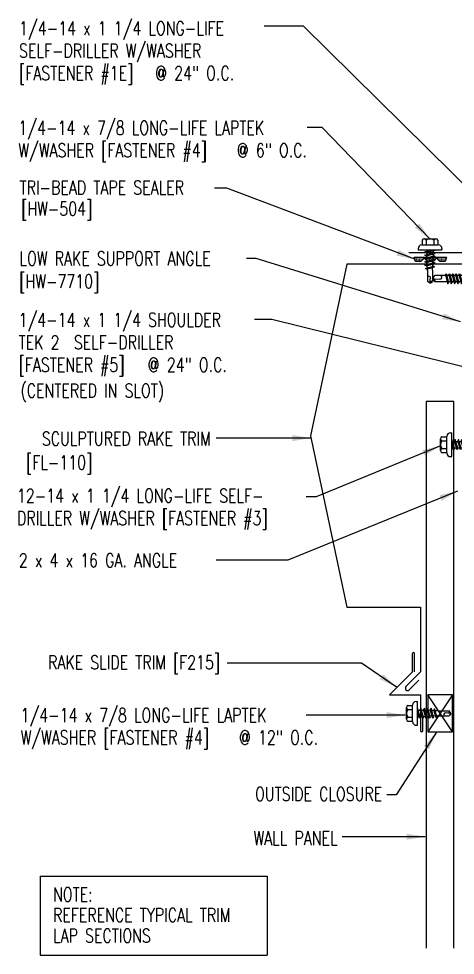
# Model space of a CAD drawing. Extents: x 5.1 to 39.6, y 6.1 to 34.5.
# Drawn here: x 5.1 to 16.94, y 6.13 to 31.5 of the extents above; entities that cross this region are included whole.
import ezdxf
from ezdxf.enums import TextEntityAlignment as Align

# ---------------------------------------------------------------- set-up
doc = ezdxf.new("R2010")
doc.units = 0
doc.header["$LTSCALE"] = 4
doc.header["$MEASUREMENT"] = 0
doc.layers.get('0').update_dxf_attribs({"linetype": 'CONTINUOUS'})
for name, color, linetype in [('CLO', 3, 'CONTINUOUS'), ('FASTENER', 9, 'CONTINUOUS'), ('PANEL', 11, 'CONTINUOUS'), ('TAPE', 8, 'CONTINUOUS'), ('TEXT', 2, 'CONTINUOUS'), ('TRIM', 6, 'CONTINUOUS')]:
    doc.layers.add(name, color=color, linetype=linetype)
doc.styles.add('TEXT1', font='ROMANS.shx', dxfattribs={"width": 0.75, "height": 0.375})
doc.dimstyles.new('DETAIL$7', dxfattribs={"dimscale": 4, "dimtxt": 0.09375, "dimasz": 0.125, "dimexe": 0.0625, "dimexo": 0.125, "dimgap": 0.0625, "dimtad": 1, "dimdec": 4, "dimzin": 3, "dimdsep": 46, "dimlunit": 4, "dimtxsty": 'TEXT1', "dimblk": 'ARCHTICK', "dimcen": 0.0625, "dimclrd": 7, "dimclre": 7, "dimclrt": 2, "dimadec": 0, "dimazin": 0, "dimtfac": 0.59375, "dimtdec": 4, "dimtmove": 2, "dimatfit": 3, "dimfxl": 0, "dimfrac": 2, "dimtolj": 1, "dimtzin": 3, "dimarcsym": 0})

# ---------------------------------------------------------------- blocks, each defined once
blk = doc.blocks.new('FD-F5')
at = {"layer": 'TEXT', "style": 'TEXT1', "width": 0.75}
for s, p in [('1/4-14 x 1 1/4 SHOULDER', (0.0047, -0.0408)), ('TEK 2  SELF-DRILLER', (0.0047, -0.1926)), ('[FASTENER #5]', (0.0047, -0.3444))]:
    blk.add_text(s, height=0.09375, dxfattribs=at).set_placement(p)
blk.add_attdef('(QUANTITY)', (0.8792, -0.3444), '', height=0.0938, dxfattribs=at)
blk = doc.blocks.new('OS-CLO')
at = {"layer": 'CLO'}
for p, q in [((0.673, 0.5), (0, -0.5)), ((0.673, -0.5), (0, 0.5))]:
    blk.add_line(p, q, dxfattribs=at)
blk.add_lwpolyline([(0, -0.5), (0.673, -0.5), (0.673, 0.5), (0, 0.5)], close=True, dxfattribs=at)
blk = doc.blocks.new('MB_DW4')
at = {"layer": 'FASTENER'}
for p, q in [((-0.217, 0.305), (-0.217, 0.171)), ((-0.163, 0.337), (0.159, 0.337)), ((-0.108, 0.305), (-0.108, 0.171)), ((0.105, 0.305), (0.105, 0.171)), ((0.214, 0.305), (0.214, 0.171)), ((-0.326, 0.071), (-0.326, 0.037)), ((-0.326, 0.037), (0.322, 0.037)), ((-0.226, 0.171), (0.214, 0.171)), ((-0.141, -0.014), (0.037, 0.037)), ((-0.105, -0.034), (0.137, 0.035)), ((-0.088, 0.037), (-0.088, 0.001)), ((-0.088, 0.037), (0.085, 0.037)), ((0.085, 0.037), (0.134, 0.037)), ((0.085, 0.02), (0.085, -0.041)), ((0.137, 0.035), (0.134, 0.037)), ((0.322, 0.071), (0.322, 0.037)), ((-0.105, -0.034), (-0.141, -0.014)), ((-0.141, -0.105), (0.102, -0.036)), ((-0.105, -0.125), (-0.141, -0.105)), ((-0.141, -0.196), (0.102, -0.127)), ((-0.105, -0.216), (-0.141, -0.196)), ((-0.141, -0.287), (0.102, -0.217)), ((-0.105, -0.125), (0.137, -0.056)), ((-0.105, -0.216), (0.137, -0.147)), ((-0.105, -0.307), (0.137, -0.238)), ((-0.088, -0.029), (-0.088, -0.09)), ((-0.088, -0.12), (-0.088, -0.181)), ((-0.084, -0.27), (-0.088, -0.211)), ((0.077, -0.315), (0.082, -0.253)), ((0.084, -0.223), (0.085, -0.211)), ((0.085, -0.071), (0.085, -0.131)), ((0.085, -0.162), (0.085, -0.211)), ((0.137, -0.056), (0.102, -0.036)), ((0.137, -0.147), (0.102, -0.127)), ((0.137, -0.238), (0.102, -0.217)), ((-0.105, -0.307), (-0.141, -0.287)), ((-0.141, -0.378), (0.102, -0.308)), ((-0.105, -0.398), (-0.141, -0.378)), ((-0.122, -0.463), (0.089, -0.403)), ((-0.086, -0.483), (-0.122, -0.463)), ((-0.105, -0.398), (0.137, -0.328)), ((-0.086, -0.483), (0.124, -0.423)), ((-0.078, -0.36), (-0.082, -0.3)), ((-0.071, -0.449), (-0.075, -0.389)), ((-0.066, -0.516), (-0.069, -0.478)), ((0.063, -0.515), (0.068, -0.439)), ((0.071, -0.408), (0.075, -0.346)), ((0.124, -0.423), (0.089, -0.403)), ((0.137, -0.328), (0.102, -0.308)), ((-0.066, -0.516), (-0.066, -0.82)), ((-0.003, -0.854), (0.009, -0.714)), ((0.063, -0.516), (0.063, -0.82)), ((-0.002, -0.866), (-0.066, -0.82)), ((-0.002, -0.866), (0.063, -0.82))]:
    blk.add_line(p, q, dxfattribs=at)
for centre, radius, start, end in [((-0.163, 0.274), 0.0628, 29.8754, 150.1246), ((-0.002, 0.141), 0.196, 56.9974, 123.0026), ((0.159, 0.274), 0.0628, 29.8754, 150.1246), ((-0.226, 0.071), 0.1, 90, 180), ((0.222, 0.071), 0.1, 0, 90), ((-0.036, -0.723), 0.0461, 11.1445, 130.906), ((0.073, -0.516), 0.01, 175.9484, 180), ((0.039, -0.855), 0.0422, 55.4585, 194.8454)]:
    blk.add_arc(centre, radius, start, end, dxfattribs=at)
blk = doc.blocks.new('FD-F1e')
at = {"layer": 'TEXT', "style": 'TEXT1', "width": 0.75}
for s, p in [('1/4-14 x 1 1/4 LONG-LIFE', (0.0047, -0.0408)), ('SELF-DRILLER W/WASHER', (0.0047, -0.1926)), ('[FASTENER #1E]', (0.0047, -0.3444))]:
    blk.add_text(s, height=0.09375, dxfattribs=at).set_placement(p)
blk.add_attdef('(QUANTITY)', (0.9263, -0.3444), '', height=0.0938, dxfattribs=at)
blk = doc.blocks.new('FD-F4')
at = {"layer": 'TEXT', "style": 'TEXT1', "width": 0.75}
for s, p in [('1/4-14 x 7/8 LONG-LIFE LAPTEK', (0.0047, -0.0408)), ('W/WASHER [FASTENER #4]', (0.0047, -0.1926))]:
    blk.add_text(s, height=0.09375, dxfattribs=at).set_placement(p)
blk.add_attdef('(QUANTITY)', (1.4847, -0.1926), '', height=0.0938, dxfattribs=at)
blk = doc.blocks.new('_ArchTick')
at = {"color": 0, "linetype": 'ByBlock', "const_width": 0.15}
blk.add_lwpolyline([(-0.5, -0.5), (0.5, 0.5)], dxfattribs=at)
blk = doc.blocks.new('MB_DW3')
at = {"layer": 'FASTENER'}
for p, q in [((-0.215, 0.305), (-0.215, 0.171)), ((-0.161, 0.337), (0.161, 0.337)), ((-0.107, 0.305), (-0.107, 0.171)), ((0.107, 0.305), (0.107, 0.171)), ((0.215, 0.305), (0.215, 0.171)), ((-0.324, 0.071), (-0.324, 0.037)), ((-0.324, 0.037), (0.324, 0.037)), ((-0.224, 0.171), (0.215, 0.171)), ((-0.139, -0.016), (0.046, 0.037)), ((-0.104, -0.036), (0.139, 0.033)), ((-0.086, 0.037), (0.086, 0.037)), ((-0.086, 0.037), (-0.086, -0.001)), ((0.086, 0.037), (0.133, 0.037)), ((0.086, 0.018), (0.086, -0.042)), ((0.139, 0.033), (0.133, 0.037)), ((0.324, 0.071), (0.324, 0.037)), ((-0.104, -0.036), (-0.139, -0.016)), ((-0.139, -0.107), (0.104, -0.038)), ((-0.104, -0.127), (-0.139, -0.107)), ((-0.139, -0.198), (0.104, -0.128)), ((-0.104, -0.218), (-0.139, -0.198)), ((-0.139, -0.289), (0.104, -0.219)), ((-0.104, -0.127), (0.139, -0.058)), ((-0.104, -0.218), (0.139, -0.149)), ((-0.104, -0.309), (0.139, -0.239)), ((-0.086, -0.031), (-0.086, -0.092)), ((-0.086, -0.122), (-0.086, -0.183)), ((-0.086, -0.213), (-0.086, -0.274)), ((0.086, -0.073), (0.086, -0.133)), ((0.086, -0.164), (0.086, -0.224)), ((0.139, -0.058), (0.104, -0.038)), ((0.139, -0.149), (0.104, -0.128)), ((0.139, -0.239), (0.104, -0.219)), ((-0.104, -0.309), (-0.139, -0.289)), ((-0.139, -0.38), (0.104, -0.31)), ((-0.104, -0.4), (-0.139, -0.38)), ((-0.139, -0.47), (0.104, -0.401)), ((-0.104, -0.491), (-0.139, -0.47)), ((-0.139, -0.561), (0.104, -0.492)), ((-0.104, -0.4), (0.139, -0.33)), ((-0.104, -0.491), (0.139, -0.421)), ((-0.086, -0.304), (-0.086, -0.364)), ((-0.086, -0.395), (-0.086, -0.455)), ((-0.086, -0.486), (-0.086, -0.546)), ((0.086, -0.255), (0.086, -0.315)), ((0.086, -0.345), (0.086, -0.406)), ((0.086, -0.436), (0.086, -0.497)), ((0.139, -0.33), (0.104, -0.31)), ((0.139, -0.421), (0.104, -0.401)), ((0.139, -0.512), (0.104, -0.492)), ((-0.104, -0.581), (-0.139, -0.561)), ((-0.139, -0.652), (0.104, -0.583)), ((-0.104, -0.672), (-0.139, -0.652)), ((-0.139, -0.743), (0.104, -0.674)), ((-0.104, -0.763), (-0.139, -0.743)), ((-0.104, -0.581), (0.139, -0.512)), ((-0.104, -0.672), (0.139, -0.603)), ((-0.104, -0.763), (0.139, -0.694)), ((-0.086, -0.577), (-0.086, -0.637)), ((-0.086, -0.667), (-0.086, -0.728)), ((-0.086, -0.758), (-0.086, -1.05)), ((0.086, -0.527), (0.086, -0.588)), ((0.086, -0.618), (0.086, -0.679)), ((0.086, -0.709), (0.086, -1.05)), ((0.139, -0.603), (0.104, -0.583)), ((0.139, -0.694), (0.104, -0.674)), ((-0.002, -1.095), (0.014, -0.909)), ((0, -1.111), (-0.086, -1.05)), ((0, -1.111), (0.086, -1.05))]:
    blk.add_line(p, q, dxfattribs=at)
for centre, radius, start, end in [((-0.161, 0.274), 0.0628, 29.8754, 150.1246), ((0, 0.141), 0.196, 56.9974, 123.0026), ((0.161, 0.274), 0.0628, 29.8754, 150.1246), ((-0.224, 0.071), 0.1, 90, 180), ((0.224, 0.071), 0.1, 0, 90), ((-0.046, -0.921), 0.0615, 11.1445, 130.906), ((0.054, -1.097), 0.0563, 55.4585, 194.8454)]:
    blk.add_arc(centre, radius, start, end, dxfattribs=at)
blk = doc.blocks.new('fz5')
at = {"layer": 'FASTENER'}
for p, q in [((-0.217, 0.305), (-0.217, 0.171)), ((-0.163, 0.337), (0.159, 0.337)), ((-0.108, 0.305), (-0.108, 0.171)), ((0.105, 0.305), (0.105, 0.171)), ((0.214, 0.305), (0.214, 0.171)), ((-0.326, 0.071), (-0.326, 0.037)), ((-0.326, 0.037), (0.322, 0.037)), ((-0.226, 0.171), (0.214, 0.171)), ((-0.141, -0.014), (0.037, 0.037)), ((-0.105, -0.034), (0.137, 0.035)), ((-0.088, 0.037), (-0.088, 0.001)), ((-0.088, 0.037), (0.085, 0.037)), ((0.085, 0.037), (0.134, 0.037)), ((0.085, 0.02), (0.085, -0.041)), ((0.137, 0.035), (0.134, 0.037)), ((0.322, 0.071), (0.322, 0.037)), ((-0.105, -0.034), (-0.141, -0.014)), ((-0.141, -0.105), (0.102, -0.036)), ((-0.105, -0.125), (-0.141, -0.105)), ((-0.141, -0.196), (0.102, -0.127)), ((-0.105, -0.216), (-0.141, -0.196)), ((-0.141, -0.287), (0.102, -0.217)), ((-0.105, -0.125), (0.137, -0.056)), ((-0.105, -0.216), (0.137, -0.147)), ((-0.105, -0.307), (0.137, -0.238)), ((-0.088, -0.029), (-0.088, -0.09)), ((-0.088, -0.12), (-0.088, -0.181)), ((-0.084, -0.27), (-0.088, -0.211)), ((0.077, -0.315), (0.082, -0.253)), ((0.084, -0.223), (0.085, -0.211)), ((0.085, -0.071), (0.085, -0.131)), ((0.085, -0.162), (0.085, -0.211)), ((0.137, -0.056), (0.102, -0.036)), ((0.137, -0.147), (0.102, -0.127)), ((0.137, -0.238), (0.102, -0.217)), ((-0.105, -0.307), (-0.141, -0.287)), ((-0.141, -0.378), (0.102, -0.308)), ((-0.105, -0.398), (-0.141, -0.378)), ((-0.122, -0.463), (0.089, -0.403)), ((-0.086, -0.483), (-0.122, -0.463)), ((-0.105, -0.398), (0.137, -0.328)), ((-0.086, -0.483), (0.124, -0.423)), ((-0.078, -0.36), (-0.082, -0.3)), ((-0.071, -0.449), (-0.075, -0.389)), ((-0.066, -0.516), (-0.069, -0.478)), ((0.063, -0.515), (0.068, -0.439)), ((0.071, -0.408), (0.075, -0.346)), ((0.124, -0.423), (0.089, -0.403)), ((0.137, -0.328), (0.102, -0.308)), ((-0.066, -0.516), (-0.066, -0.82)), ((-0.003, -0.854), (0.009, -0.714)), ((0.063, -0.516), (0.063, -0.82)), ((-0.002, -0.866), (-0.066, -0.82)), ((-0.002, -0.866), (0.063, -0.82))]:
    blk.add_line(p, q, dxfattribs=at)
for centre, radius, start, end in [((-0.163, 0.274), 0.0628, 29.8754, 150.1246), ((-0.002, 0.141), 0.196, 56.9974, 123.0026), ((0.159, 0.274), 0.0628, 29.8754, 150.1246), ((-0.226, 0.071), 0.1, 90, 180), ((0.222, 0.071), 0.1, 0, 90), ((-0.036, -0.723), 0.0461, 11.1445, 130.906), ((0.073, -0.516), 0.01, 175.9484, 180), ((0.039, -0.855), 0.0422, 55.4585, 194.8454)]:
    blk.add_arc(centre, radius, start, end, dxfattribs=at)
blk = doc.blocks.new('*X6')
at = {"color": 0}
for p, q in [((-0.434, 0.135), (-0.434, 0.135)), ((-0.434, 0.123), (-0.434, 0.123)), ((-0.422, 0.141), (-0.422, 0.141)), ((-0.422, 0.129), (-0.422, 0.129)), ((-0.422, 0.117), (-0.422, 0.117)), ((-0.422, 0.105), (-0.422, 0.105)), ((-0.422, 0.094), (-0.422, 0.094)), ((-0.422, 0.082), (-0.422, 0.082)), ((-0.41, 0.135), (-0.41, 0.135)), ((-0.41, 0.123), (-0.41, 0.123)), ((-0.41, 0.111), (-0.41, 0.111)), ((-0.41, 0.1), (-0.41, 0.1)), ((-0.41, 0.088), (-0.41, 0.088)), ((-0.41, 0.076), (-0.41, 0.076)), ((-0.41, 0.064), (-0.41, 0.064)), ((-0.41, 0.053), (-0.41, 0.053)), ((-0.41, 0.041), (-0.41, 0.041)), ((-0.398, 0.141), (-0.398, 0.141)), ((-0.398, 0.129), (-0.398, 0.129)), ((-0.398, 0.117), (-0.398, 0.117)), ((-0.398, 0.105), (-0.398, 0.105)), ((-0.398, 0.094), (-0.398, 0.094)), ((-0.398, 0.082), (-0.398, 0.082)), ((-0.398, 0.07), (-0.398, 0.07)), ((-0.398, 0.059), (-0.398, 0.059)), ((-0.398, 0.047), (-0.398, 0.047)), ((-0.398, 0.035), (-0.398, 0.035)), ((-0.398, 0.023), (-0.398, 0.023)), ((-0.387, 0.135), (-0.387, 0.135)), ((-0.387, 0.123), (-0.387, 0.123)), ((-0.387, 0.111), (-0.387, 0.111)), ((-0.387, 0.1), (-0.387, 0.1)), ((-0.387, 0.088), (-0.387, 0.088)), ((-0.387, 0.076), (-0.387, 0.076)), ((-0.387, 0.064), (-0.387, 0.064)), ((-0.387, 0.053), (-0.387, 0.053)), ((-0.387, 0.041), (-0.387, 0.041)), ((-0.387, 0.029), (-0.387, 0.029)), ((-0.375, 0.141), (-0.375, 0.141)), ((-0.375, 0.129), (-0.375, 0.129)), ((-0.375, 0.117), (-0.375, 0.117)), ((-0.375, 0.105), (-0.375, 0.105)), ((-0.375, 0.094), (-0.375, 0.094)), ((-0.375, 0.082), (-0.375, 0.082)), ((-0.375, 0.07), (-0.375, 0.07)), ((-0.375, 0.059), (-0.375, 0.059)), ((-0.375, 0.047), (-0.375, 0.047)), ((-0.375, 0.035), (-0.375, 0.035)), ((-0.375, 0.023), (-0.375, 0.023)), ((-0.363, 0.135), (-0.363, 0.135)), ((-0.363, 0.123), (-0.363, 0.123)), ((-0.363, 0.111), (-0.363, 0.111)), ((-0.363, 0.1), (-0.363, 0.1)), ((-0.363, 0.088), (-0.363, 0.088)), ((-0.363, 0.076), (-0.363, 0.076)), ((-0.363, 0.064), (-0.363, 0.064)), ((-0.363, 0.053), (-0.363, 0.053)), ((-0.363, 0.041), (-0.363, 0.041)), ((-0.363, 0.029), (-0.363, 0.029)), ((-0.352, 0.141), (-0.352, 0.141)), ((-0.352, 0.129), (-0.352, 0.129)), ((-0.352, 0.117), (-0.352, 0.117)), ((-0.352, 0.105), (-0.352, 0.105)), ((-0.352, 0.094), (-0.352, 0.094)), ((-0.352, 0.082), (-0.352, 0.082)), ((-0.352, 0.07), (-0.352, 0.07)), ((-0.352, 0.059), (-0.352, 0.059)), ((-0.352, 0.047), (-0.352, 0.047)), ((-0.352, 0.035), (-0.352, 0.035)), ((-0.352, 0.023), (-0.352, 0.023)), ((-0.34, 0.135), (-0.34, 0.135)), ((-0.34, 0.123), (-0.34, 0.123)), ((-0.34, 0.111), (-0.34, 0.111)), ((-0.34, 0.1), (-0.34, 0.1)), ((-0.34, 0.088), (-0.34, 0.088)), ((-0.34, 0.076), (-0.34, 0.076)), ((-0.34, 0.064), (-0.34, 0.064)), ((-0.34, 0.053), (-0.34, 0.053)), ((-0.34, 0.041), (-0.34, 0.041)), ((-0.34, 0.029), (-0.34, 0.029)), ((-0.328, 0.141), (-0.328, 0.141)), ((-0.328, 0.129), (-0.328, 0.129)), ((-0.328, 0.117), (-0.328, 0.117)), ((-0.328, 0.105), (-0.328, 0.105)), ((-0.328, 0.094), (-0.328, 0.094)), ((-0.328, 0.082), (-0.328, 0.082)), ((-0.328, 0.07), (-0.328, 0.07)), ((-0.328, 0.059), (-0.328, 0.059)), ((-0.328, 0.047), (-0.328, 0.047)), ((-0.328, 0.035), (-0.328, 0.035)), ((-0.328, 0.023), (-0.328, 0.023)), ((-0.316, 0.135), (-0.316, 0.135)), ((-0.316, 0.123), (-0.316, 0.123)), ((-0.316, 0.111), (-0.316, 0.111)), ((-0.316, 0.1), (-0.316, 0.1)), ((-0.316, 0.088), (-0.316, 0.088)), ((-0.316, 0.076), (-0.316, 0.076)), ((-0.316, 0.064), (-0.316, 0.064)), ((-0.316, 0.053), (-0.316, 0.053)), ((-0.316, 0.041), (-0.316, 0.041)), ((-0.316, 0.029), (-0.316, 0.029)), ((-0.305, 0.141), (-0.305, 0.141)), ((-0.305, 0.129), (-0.305, 0.129)), ((-0.305, 0.117), (-0.305, 0.117)), ((-0.305, 0.105), (-0.305, 0.105)), ((-0.305, 0.094), (-0.305, 0.094)), ((-0.305, 0.082), (-0.305, 0.082)), ((-0.305, 0.07), (-0.305, 0.07)), ((-0.305, 0.059), (-0.305, 0.059)), ((-0.305, 0.047), (-0.305, 0.047)), ((-0.305, 0.035), (-0.305, 0.035)), ((-0.305, 0.023), (-0.305, 0.023)), ((-0.293, 0.135), (-0.293, 0.135)), ((-0.293, 0.123), (-0.293, 0.123)), ((-0.293, 0.111), (-0.293, 0.111)), ((-0.293, 0.1), (-0.293, 0.1)), ((-0.293, 0.088), (-0.293, 0.088)), ((-0.293, 0.076), (-0.293, 0.076)), ((-0.293, 0.064), (-0.293, 0.064)), ((-0.293, 0.053), (-0.293, 0.053)), ((-0.293, 0.041), (-0.293, 0.041)), ((-0.293, 0.029), (-0.293, 0.029)), ((-0.281, 0.141), (-0.281, 0.141)), ((-0.281, 0.129), (-0.281, 0.129)), ((-0.281, 0.117), (-0.281, 0.117)), ((-0.281, 0.105), (-0.281, 0.105)), ((-0.281, 0.094), (-0.281, 0.094)), ((-0.281, 0.082), (-0.281, 0.082)), ((-0.281, 0.07), (-0.281, 0.07)), ((-0.281, 0.059), (-0.281, 0.059)), ((-0.281, 0.047), (-0.281, 0.047)), ((-0.281, 0.035), (-0.281, 0.035)), ((-0.281, 0.023), (-0.281, 0.023)), ((-0.27, 0.135), (-0.27, 0.135)), ((-0.27, 0.123), (-0.27, 0.123)), ((-0.27, 0.111), (-0.27, 0.111)), ((-0.27, 0.1), (-0.27, 0.1)), ((-0.27, 0.088), (-0.27, 0.088)), ((-0.27, 0.076), (-0.27, 0.076)), ((-0.27, 0.064), (-0.27, 0.064)), ((-0.27, 0.053), (-0.27, 0.053)), ((-0.27, 0.041), (-0.27, 0.041)), ((-0.27, 0.029), (-0.27, 0.029)), ((-0.258, 0.141), (-0.258, 0.141)), ((-0.258, 0.129), (-0.258, 0.129)), ((-0.258, 0.117), (-0.258, 0.117)), ((-0.258, 0.105), (-0.258, 0.105)), ((-0.258, 0.094), (-0.258, 0.094)), ((-0.258, 0.082), (-0.258, 0.082)), ((-0.258, 0.07), (-0.258, 0.07)), ((-0.258, 0.059), (-0.258, 0.059)), ((-0.258, 0.047), (-0.258, 0.047)), ((-0.258, 0.035), (-0.258, 0.035)), ((-0.258, 0.023), (-0.258, 0.023)), ((-0.246, 0.135), (-0.246, 0.135)), ((-0.246, 0.123), (-0.246, 0.123)), ((-0.246, 0.111), (-0.246, 0.111)), ((-0.246, 0.1), (-0.246, 0.1)), ((-0.246, 0.088), (-0.246, 0.088)), ((-0.246, 0.076), (-0.246, 0.076)), ((-0.246, 0.064), (-0.246, 0.064)), ((-0.246, 0.053), (-0.246, 0.053)), ((-0.246, 0.041), (-0.246, 0.041)), ((-0.234, 0.141), (-0.234, 0.141)), ((-0.234, 0.129), (-0.234, 0.129)), ((-0.234, 0.117), (-0.234, 0.117)), ((-0.234, 0.105), (-0.234, 0.105)), ((-0.234, 0.094), (-0.234, 0.094)), ((-0.234, 0.082), (-0.234, 0.082)), ((-0.234, 0.07), (-0.234, 0.07)), ((-0.234, 0.059), (-0.234, 0.059)), ((-0.234, 0.047), (-0.234, 0.047)), ((-0.223, 0.135), (-0.223, 0.135)), ((-0.223, 0.123), (-0.223, 0.123)), ((-0.223, 0.111), (-0.223, 0.111)), ((-0.223, 0.1), (-0.223, 0.1)), ((-0.223, 0.088), (-0.223, 0.088)), ((-0.223, 0.076), (-0.223, 0.076)), ((-0.223, 0.064), (-0.223, 0.064)), ((-0.211, 0.141), (-0.211, 0.141)), ((-0.211, 0.129), (-0.211, 0.129)), ((-0.211, 0.117), (-0.211, 0.117)), ((-0.211, 0.105), (-0.211, 0.105)), ((-0.211, 0.094), (-0.211, 0.094)), ((-0.211, 0.082), (-0.211, 0.082)), ((-0.211, 0.07), (-0.211, 0.07)), ((-0.199, 0.135), (-0.199, 0.135)), ((-0.199, 0.123), (-0.199, 0.123)), ((-0.199, 0.111), (-0.199, 0.111)), ((-0.199, 0.1), (-0.199, 0.1)), ((-0.199, 0.088), (-0.199, 0.088)), ((-0.188, 0.141), (-0.188, 0.141)), ((-0.188, 0.129), (-0.188, 0.129)), ((-0.188, 0.117), (-0.188, 0.117)), ((-0.188, 0.105), (-0.188, 0.105)), ((-0.188, 0.094), (-0.188, 0.094)), ((-0.176, 0.135), (-0.176, 0.135)), ((-0.176, 0.123), (-0.176, 0.123)), ((-0.176, 0.111), (-0.176, 0.111)), ((-0.164, 0.141), (-0.164, 0.141)), ((-0.164, 0.129), (-0.164, 0.129)), ((-0.164, 0.117), (-0.164, 0.117)), ((-0.164, 0.105), (-0.164, 0.105)), ((-0.152, 0.135), (-0.152, 0.135)), ((-0.152, 0.123), (-0.152, 0.123)), ((-0.152, 0.111), (-0.152, 0.111)), ((-0.152, 0.1), (-0.152, 0.1)), ((-0.141, 0.141), (-0.141, 0.141)), ((-0.141, 0.129), (-0.141, 0.129)), ((-0.141, 0.117), (-0.141, 0.117)), ((-0.141, 0.105), (-0.141, 0.105)), ((-0.141, 0.094), (-0.141, 0.094)), ((-0.141, 0.082), (-0.141, 0.082)), ((-0.129, 0.135), (-0.129, 0.135)), ((-0.129, 0.123), (-0.129, 0.123)), ((-0.129, 0.111), (-0.129, 0.111)), ((-0.129, 0.1), (-0.129, 0.1)), ((-0.129, 0.088), (-0.129, 0.088)), ((-0.129, 0.076), (-0.129, 0.076)), ((-0.117, 0.141), (-0.117, 0.141)), ((-0.117, 0.129), (-0.117, 0.129)), ((-0.117, 0.117), (-0.117, 0.117)), ((-0.117, 0.105), (-0.117, 0.105)), ((-0.117, 0.094), (-0.117, 0.094)), ((-0.117, 0.082), (-0.117, 0.082)), ((-0.117, 0.07), (-0.117, 0.07)), ((-0.117, 0.059), (-0.117, 0.059)), ((-0.105, 0.135), (-0.105, 0.135)), ((-0.105, 0.123), (-0.105, 0.123)), ((-0.105, 0.111), (-0.105, 0.111)), ((-0.105, 0.1), (-0.105, 0.1)), ((-0.105, 0.088), (-0.105, 0.088)), ((-0.105, 0.076), (-0.105, 0.076)), ((-0.105, 0.064), (-0.105, 0.064)), ((-0.105, 0.053), (-0.105, 0.053)), ((-0.094, 0.141), (-0.094, 0.141)), ((-0.094, 0.129), (-0.094, 0.129)), ((-0.094, 0.117), (-0.094, 0.117)), ((-0.094, 0.105), (-0.094, 0.105)), ((-0.094, 0.094), (-0.094, 0.094)), ((-0.094, 0.082), (-0.094, 0.082)), ((-0.094, 0.07), (-0.094, 0.07)), ((-0.094, 0.059), (-0.094, 0.059)), ((-0.094, 0.047), (-0.094, 0.047)), ((-0.094, 0.035), (-0.094, 0.035)), ((-0.082, 0.135), (-0.082, 0.135)), ((-0.082, 0.123), (-0.082, 0.123)), ((-0.082, 0.111), (-0.082, 0.111)), ((-0.082, 0.1), (-0.082, 0.1)), ((-0.082, 0.088), (-0.082, 0.088)), ((-0.082, 0.076), (-0.082, 0.076)), ((-0.082, 0.064), (-0.082, 0.064)), ((-0.082, 0.053), (-0.082, 0.053)), ((-0.082, 0.041), (-0.082, 0.041)), ((-0.082, 0.029), (-0.082, 0.029)), ((-0.07, 0.141), (-0.07, 0.141)), ((-0.07, 0.129), (-0.07, 0.129)), ((-0.07, 0.117), (-0.07, 0.117)), ((-0.07, 0.105), (-0.07, 0.105)), ((-0.07, 0.094), (-0.07, 0.094)), ((-0.07, 0.082), (-0.07, 0.082)), ((-0.07, 0.07), (-0.07, 0.07)), ((-0.07, 0.059), (-0.07, 0.059)), ((-0.07, 0.047), (-0.07, 0.047)), ((-0.07, 0.035), (-0.07, 0.035)), ((-0.07, 0.023), (-0.07, 0.023)), ((-0.059, 0.135), (-0.059, 0.135)), ((-0.059, 0.123), (-0.059, 0.123)), ((-0.059, 0.111), (-0.059, 0.111)), ((-0.059, 0.1), (-0.059, 0.1)), ((-0.059, 0.088), (-0.059, 0.088)), ((-0.059, 0.076), (-0.059, 0.076)), ((-0.059, 0.064), (-0.059, 0.064)), ((-0.059, 0.053), (-0.059, 0.053)), ((-0.059, 0.041), (-0.059, 0.041)), ((-0.059, 0.029), (-0.059, 0.029)), ((-0.047, 0.141), (-0.047, 0.141)), ((-0.047, 0.129), (-0.047, 0.129)), ((-0.047, 0.117), (-0.047, 0.117)), ((-0.047, 0.105), (-0.047, 0.105)), ((-0.047, 0.094), (-0.047, 0.094)), ((-0.047, 0.082), (-0.047, 0.082)), ((-0.047, 0.07), (-0.047, 0.07)), ((-0.047, 0.059), (-0.047, 0.059)), ((-0.047, 0.047), (-0.047, 0.047)), ((-0.047, 0.035), (-0.047, 0.035)), ((-0.047, 0.023), (-0.047, 0.023)), ((-0.035, 0.135), (-0.035, 0.135)), ((-0.035, 0.123), (-0.035, 0.123)), ((-0.035, 0.111), (-0.035, 0.111)), ((-0.035, 0.1), (-0.035, 0.1)), ((-0.035, 0.088), (-0.035, 0.088)), ((-0.035, 0.076), (-0.035, 0.076)), ((-0.035, 0.064), (-0.035, 0.064)), ((-0.035, 0.053), (-0.035, 0.053)), ((-0.035, 0.041), (-0.035, 0.041)), ((-0.035, 0.029), (-0.035, 0.029)), ((-0.023, 0.141), (-0.023, 0.141)), ((-0.023, 0.129), (-0.023, 0.129)), ((-0.023, 0.117), (-0.023, 0.117)), ((-0.023, 0.105), (-0.023, 0.105)), ((-0.023, 0.094), (-0.023, 0.094)), ((-0.023, 0.082), (-0.023, 0.082)), ((-0.023, 0.07), (-0.023, 0.07)), ((-0.023, 0.059), (-0.023, 0.059)), ((-0.023, 0.047), (-0.023, 0.047)), ((-0.023, 0.035), (-0.023, 0.035)), ((-0.023, 0.023), (-0.023, 0.023)), ((-0.012, 0.135), (-0.012, 0.135)), ((-0.012, 0.123), (-0.012, 0.123)), ((-0.012, 0.111), (-0.012, 0.111)), ((-0.012, 0.1), (-0.012, 0.1)), ((-0.012, 0.088), (-0.012, 0.088)), ((-0.012, 0.076), (-0.012, 0.076)), ((-0.012, 0.064), (-0.012, 0.064)), ((-0.012, 0.053), (-0.012, 0.053)), ((-0.012, 0.041), (-0.012, 0.041)), ((-0.012, 0.029), (-0.012, 0.029)), ((0, 0.141), (0, 0.141)), ((0, 0.129), (0, 0.129)), ((0, 0.117), (0, 0.117)), ((0, 0.105), (0, 0.105)), ((0, 0.094), (0, 0.094)), ((0, 0.082), (0, 0.082)), ((0, 0.07), (0, 0.07)), ((0, 0.059), (0, 0.059)), ((0, 0.047), (0, 0.047)), ((0, 0.035), (0, 0.035)), ((0, 0.023), (0, 0.023)), ((0.012, 0.135), (0.012, 0.135)), ((0.012, 0.123), (0.012, 0.123)), ((0.012, 0.111), (0.012, 0.111)), ((0.012, 0.1), (0.012, 0.1)), ((0.012, 0.088), (0.012, 0.088)), ((0.012, 0.076), (0.012, 0.076)), ((0.012, 0.064), (0.012, 0.064)), ((0.012, 0.053), (0.012, 0.053)), ((0.012, 0.041), (0.012, 0.041)), ((0.012, 0.029), (0.012, 0.029)), ((0.023, 0.141), (0.023, 0.141)), ((0.023, 0.129), (0.023, 0.129)), ((0.023, 0.117), (0.023, 0.117)), ((0.023, 0.105), (0.023, 0.105)), ((0.023, 0.094), (0.023, 0.094)), ((0.023, 0.082), (0.023, 0.082)), ((0.023, 0.07), (0.023, 0.07)), ((0.023, 0.059), (0.023, 0.059)), ((0.023, 0.047), (0.023, 0.047)), ((0.023, 0.035), (0.023, 0.035)), ((0.023, 0.023), (0.023, 0.023)), ((0.035, 0.135), (0.035, 0.135)), ((0.035, 0.123), (0.035, 0.123)), ((0.035, 0.111), (0.035, 0.111)), ((0.035, 0.1), (0.035, 0.1)), ((0.035, 0.088), (0.035, 0.088)), ((0.035, 0.076), (0.035, 0.076)), ((0.035, 0.064), (0.035, 0.064)), ((0.035, 0.053), (0.035, 0.053)), ((0.035, 0.041), (0.035, 0.041)), ((0.035, 0.029), (0.035, 0.029)), ((0.047, 0.141), (0.047, 0.141)), ((0.047, 0.129), (0.047, 0.129)), ((0.047, 0.117), (0.047, 0.117)), ((0.047, 0.105), (0.047, 0.105)), ((0.047, 0.094), (0.047, 0.094)), ((0.047, 0.082), (0.047, 0.082)), ((0.047, 0.07), (0.047, 0.07)), ((0.047, 0.059), (0.047, 0.059)), ((0.047, 0.047), (0.047, 0.047)), ((0.047, 0.035), (0.047, 0.035)), ((0.047, 0.023), (0.047, 0.023)), ((0.059, 0.135), (0.059, 0.135)), ((0.059, 0.123), (0.059, 0.123)), ((0.059, 0.111), (0.059, 0.111)), ((0.059, 0.1), (0.059, 0.1)), ((0.059, 0.088), (0.059, 0.088)), ((0.059, 0.076), (0.059, 0.076)), ((0.059, 0.064), (0.059, 0.064)), ((0.059, 0.053), (0.059, 0.053)), ((0.059, 0.041), (0.059, 0.041)), ((0.059, 0.029), (0.059, 0.029)), ((0.07, 0.141), (0.07, 0.141)), ((0.07, 0.129), (0.07, 0.129)), ((0.07, 0.117), (0.07, 0.117)), ((0.07, 0.105), (0.07, 0.105)), ((0.07, 0.094), (0.07, 0.094)), ((0.07, 0.082), (0.07, 0.082)), ((0.07, 0.07), (0.07, 0.07)), ((0.07, 0.059), (0.07, 0.059)), ((0.07, 0.047), (0.07, 0.047)), ((0.07, 0.035), (0.07, 0.035)), ((0.07, 0.023), (0.07, 0.023)), ((0.082, 0.135), (0.082, 0.135)), ((0.082, 0.123), (0.082, 0.123)), ((0.082, 0.111), (0.082, 0.111)), ((0.082, 0.1), (0.082, 0.1)), ((0.082, 0.088), (0.082, 0.088)), ((0.082, 0.076), (0.082, 0.076)), ((0.082, 0.064), (0.082, 0.064)), ((0.082, 0.053), (0.082, 0.053)), ((0.082, 0.041), (0.082, 0.041)), ((0.082, 0.029), (0.082, 0.029)), ((0.094, 0.141), (0.094, 0.141)), ((0.094, 0.129), (0.094, 0.129)), ((0.094, 0.117), (0.094, 0.117)), ((0.094, 0.105), (0.094, 0.105)), ((0.094, 0.094), (0.094, 0.094)), ((0.094, 0.082), (0.094, 0.082)), ((0.094, 0.07), (0.094, 0.07)), ((0.094, 0.059), (0.094, 0.059)), ((0.094, 0.047), (0.094, 0.047)), ((0.094, 0.035), (0.094, 0.035)), ((0.105, 0.135), (0.105, 0.135)), ((0.105, 0.123), (0.105, 0.123)), ((0.105, 0.111), (0.105, 0.111)), ((0.105, 0.1), (0.105, 0.1)), ((0.105, 0.088), (0.105, 0.088)), ((0.105, 0.076), (0.105, 0.076)), ((0.105, 0.064), (0.105, 0.064)), ((0.105, 0.053), (0.105, 0.053)), ((0.117, 0.141), (0.117, 0.141)), ((0.117, 0.129), (0.117, 0.129)), ((0.117, 0.117), (0.117, 0.117)), ((0.117, 0.105), (0.117, 0.105)), ((0.117, 0.094), (0.117, 0.094)), ((0.117, 0.082), (0.117, 0.082)), ((0.117, 0.07), (0.117, 0.07)), ((0.117, 0.059), (0.117, 0.059)), ((0.129, 0.135), (0.129, 0.135)), ((0.129, 0.123), (0.129, 0.123)), ((0.129, 0.111), (0.129, 0.111)), ((0.129, 0.1), (0.129, 0.1)), ((0.129, 0.088), (0.129, 0.088)), ((0.129, 0.076), (0.129, 0.076)), ((0.141, 0.141), (0.141, 0.141)), ((0.141, 0.129), (0.141, 0.129)), ((0.141, 0.117), (0.141, 0.117)), ((0.141, 0.105), (0.141, 0.105)), ((0.141, 0.094), (0.141, 0.094)), ((0.141, 0.082), (0.141, 0.082)), ((0.152, 0.135), (0.152, 0.135)), ((0.152, 0.123), (0.152, 0.123)), ((0.152, 0.111), (0.152, 0.111)), ((0.152, 0.1), (0.152, 0.1)), ((0.164, 0.141), (0.164, 0.141)), ((0.164, 0.129), (0.164, 0.129)), ((0.164, 0.117), (0.164, 0.117)), ((0.164, 0.105), (0.164, 0.105)), ((0.176, 0.135), (0.176, 0.135)), ((0.176, 0.123), (0.176, 0.123)), ((0.176, 0.111), (0.176, 0.111)), ((0.188, 0.141), (0.188, 0.141)), ((0.188, 0.129), (0.188, 0.129)), ((0.188, 0.117), (0.188, 0.117)), ((0.188, 0.105), (0.188, 0.105)), ((0.188, 0.094), (0.188, 0.094)), ((0.199, 0.135), (0.199, 0.135)), ((0.199, 0.123), (0.199, 0.123)), ((0.199, 0.111), (0.199, 0.111)), ((0.199, 0.1), (0.199, 0.1)), ((0.199, 0.088), (0.199, 0.088)), ((0.211, 0.141), (0.211, 0.141)), ((0.211, 0.129), (0.211, 0.129)), ((0.211, 0.117), (0.211, 0.117)), ((0.211, 0.105), (0.211, 0.105)), ((0.211, 0.094), (0.211, 0.094)), ((0.211, 0.082), (0.211, 0.082)), ((0.211, 0.07), (0.211, 0.07)), ((0.223, 0.135), (0.223, 0.135)), ((0.223, 0.123), (0.223, 0.123)), ((0.223, 0.111), (0.223, 0.111)), ((0.223, 0.1), (0.223, 0.1)), ((0.223, 0.088), (0.223, 0.088)), ((0.223, 0.076), (0.223, 0.076)), ((0.223, 0.064), (0.223, 0.064)), ((0.234, 0.141), (0.234, 0.141)), ((0.234, 0.129), (0.234, 0.129)), ((0.234, 0.117), (0.234, 0.117)), ((0.234, 0.105), (0.234, 0.105)), ((0.234, 0.094), (0.234, 0.094)), ((0.234, 0.082), (0.234, 0.082)), ((0.234, 0.07), (0.234, 0.07)), ((0.234, 0.059), (0.234, 0.059)), ((0.234, 0.047), (0.234, 0.047)), ((0.246, 0.135), (0.246, 0.135)), ((0.246, 0.123), (0.246, 0.123)), ((0.246, 0.111), (0.246, 0.111)), ((0.246, 0.1), (0.246, 0.1)), ((0.246, 0.088), (0.246, 0.088)), ((0.246, 0.076), (0.246, 0.076)), ((0.246, 0.064), (0.246, 0.064)), ((0.246, 0.053), (0.246, 0.053)), ((0.246, 0.041), (0.246, 0.041)), ((0.258, 0.141), (0.258, 0.141)), ((0.258, 0.129), (0.258, 0.129)), ((0.258, 0.117), (0.258, 0.117)), ((0.258, 0.105), (0.258, 0.105)), ((0.258, 0.094), (0.258, 0.094)), ((0.258, 0.082), (0.258, 0.082)), ((0.258, 0.07), (0.258, 0.07)), ((0.258, 0.059), (0.258, 0.059)), ((0.258, 0.047), (0.258, 0.047)), ((0.258, 0.035), (0.258, 0.035)), ((0.258, 0.023), (0.258, 0.023)), ((0.27, 0.135), (0.27, 0.135)), ((0.27, 0.123), (0.27, 0.123)), ((0.27, 0.111), (0.27, 0.111)), ((0.27, 0.1), (0.27, 0.1)), ((0.27, 0.088), (0.27, 0.088)), ((0.27, 0.076), (0.27, 0.076)), ((0.27, 0.064), (0.27, 0.064)), ((0.27, 0.053), (0.27, 0.053)), ((0.27, 0.041), (0.27, 0.041)), ((0.27, 0.029), (0.27, 0.029)), ((0.281, 0.141), (0.281, 0.141)), ((0.281, 0.129), (0.281, 0.129)), ((0.281, 0.117), (0.281, 0.117)), ((0.281, 0.105), (0.281, 0.105)), ((0.281, 0.094), (0.281, 0.094)), ((0.281, 0.082), (0.281, 0.082)), ((0.281, 0.07), (0.281, 0.07)), ((0.281, 0.059), (0.281, 0.059)), ((0.281, 0.047), (0.281, 0.047)), ((0.281, 0.035), (0.281, 0.035)), ((0.281, 0.023), (0.281, 0.023)), ((0.293, 0.135), (0.293, 0.135)), ((0.293, 0.123), (0.293, 0.123)), ((0.293, 0.111), (0.293, 0.111)), ((0.293, 0.1), (0.293, 0.1)), ((0.293, 0.088), (0.293, 0.088)), ((0.293, 0.076), (0.293, 0.076)), ((0.293, 0.064), (0.293, 0.064)), ((0.293, 0.053), (0.293, 0.053)), ((0.293, 0.041), (0.293, 0.041)), ((0.293, 0.029), (0.293, 0.029)), ((0.305, 0.141), (0.305, 0.141)), ((0.305, 0.129), (0.305, 0.129)), ((0.305, 0.117), (0.305, 0.117)), ((0.305, 0.105), (0.305, 0.105)), ((0.305, 0.094), (0.305, 0.094)), ((0.305, 0.082), (0.305, 0.082)), ((0.305, 0.07), (0.305, 0.07)), ((0.305, 0.059), (0.305, 0.059)), ((0.305, 0.047), (0.305, 0.047)), ((0.305, 0.035), (0.305, 0.035)), ((0.305, 0.023), (0.305, 0.023)), ((0.316, 0.135), (0.316, 0.135)), ((0.316, 0.123), (0.316, 0.123)), ((0.316, 0.111), (0.316, 0.111)), ((0.316, 0.1), (0.316, 0.1)), ((0.316, 0.088), (0.316, 0.088)), ((0.316, 0.076), (0.316, 0.076)), ((0.316, 0.064), (0.316, 0.064)), ((0.316, 0.053), (0.316, 0.053)), ((0.316, 0.041), (0.316, 0.041)), ((0.316, 0.029), (0.316, 0.029)), ((0.328, 0.141), (0.328, 0.141)), ((0.328, 0.129), (0.328, 0.129)), ((0.328, 0.117), (0.328, 0.117)), ((0.328, 0.105), (0.328, 0.105)), ((0.328, 0.094), (0.328, 0.094)), ((0.328, 0.082), (0.328, 0.082)), ((0.328, 0.07), (0.328, 0.07)), ((0.328, 0.059), (0.328, 0.059)), ((0.328, 0.047), (0.328, 0.047)), ((0.328, 0.035), (0.328, 0.035)), ((0.328, 0.023), (0.328, 0.023)), ((0.34, 0.135), (0.34, 0.135)), ((0.34, 0.123), (0.34, 0.123)), ((0.34, 0.111), (0.34, 0.111)), ((0.34, 0.1), (0.34, 0.1)), ((0.34, 0.088), (0.34, 0.088)), ((0.34, 0.076), (0.34, 0.076)), ((0.34, 0.064), (0.34, 0.064)), ((0.34, 0.053), (0.34, 0.053)), ((0.34, 0.041), (0.34, 0.041)), ((0.34, 0.029), (0.34, 0.029)), ((0.352, 0.141), (0.352, 0.141)), ((0.352, 0.129), (0.352, 0.129)), ((0.352, 0.117), (0.352, 0.117)), ((0.352, 0.105), (0.352, 0.105)), ((0.352, 0.094), (0.352, 0.094)), ((0.352, 0.082), (0.352, 0.082)), ((0.352, 0.07), (0.352, 0.07)), ((0.352, 0.059), (0.352, 0.059)), ((0.352, 0.047), (0.352, 0.047)), ((0.352, 0.035), (0.352, 0.035)), ((0.352, 0.023), (0.352, 0.023)), ((0.363, 0.135), (0.363, 0.135)), ((0.363, 0.123), (0.363, 0.123)), ((0.363, 0.111), (0.363, 0.111)), ((0.363, 0.1), (0.363, 0.1)), ((0.363, 0.088), (0.363, 0.088)), ((0.363, 0.076), (0.363, 0.076)), ((0.363, 0.064), (0.363, 0.064)), ((0.363, 0.053), (0.363, 0.053)), ((0.363, 0.041), (0.363, 0.041)), ((0.363, 0.029), (0.363, 0.029)), ((0.375, 0.141), (0.375, 0.141)), ((0.375, 0.129), (0.375, 0.129)), ((0.375, 0.117), (0.375, 0.117)), ((0.375, 0.105), (0.375, 0.105)), ((0.375, 0.094), (0.375, 0.094)), ((0.375, 0.082), (0.375, 0.082)), ((0.375, 0.07), (0.375, 0.07)), ((0.375, 0.059), (0.375, 0.059)), ((0.375, 0.047), (0.375, 0.047)), ((0.375, 0.035), (0.375, 0.035)), ((0.375, 0.023), (0.375, 0.023)), ((0.387, 0.135), (0.387, 0.135)), ((0.387, 0.123), (0.387, 0.123)), ((0.387, 0.111), (0.387, 0.111)), ((0.387, 0.1), (0.387, 0.1)), ((0.387, 0.088), (0.387, 0.088)), ((0.387, 0.076), (0.387, 0.076)), ((0.387, 0.064), (0.387, 0.064)), ((0.387, 0.053), (0.387, 0.053)), ((0.387, 0.041), (0.387, 0.041)), ((0.387, 0.029), (0.387, 0.029)), ((0.398, 0.141), (0.398, 0.141)), ((0.398, 0.129), (0.398, 0.129)), ((0.398, 0.117), (0.398, 0.117)), ((0.398, 0.105), (0.398, 0.105)), ((0.398, 0.094), (0.398, 0.094)), ((0.398, 0.082), (0.398, 0.082)), ((0.398, 0.07), (0.398, 0.07)), ((0.398, 0.059), (0.398, 0.059)), ((0.398, 0.047), (0.398, 0.047)), ((0.398, 0.035), (0.398, 0.035)), ((0.398, 0.023), (0.398, 0.023)), ((0.41, 0.135), (0.41, 0.135)), ((0.41, 0.123), (0.41, 0.123)), ((0.41, 0.111), (0.41, 0.111)), ((0.41, 0.1), (0.41, 0.1)), ((0.41, 0.088), (0.41, 0.088)), ((0.41, 0.076), (0.41, 0.076)), ((0.41, 0.064), (0.41, 0.064)), ((0.41, 0.053), (0.41, 0.053)), ((0.41, 0.041), (0.41, 0.041)), ((0.422, 0.141), (0.422, 0.141)), ((0.422, 0.129), (0.422, 0.129)), ((0.422, 0.117), (0.422, 0.117)), ((0.422, 0.105), (0.422, 0.105)), ((0.422, 0.094), (0.422, 0.094)), ((0.422, 0.082), (0.422, 0.082)), ((0.434, 0.135), (0.434, 0.135)), ((0.434, 0.123), (0.434, 0.123))]:
    blk.add_line(p, q, dxfattribs=at)
blk = doc.blocks.new('MB_DBTAP')
at = {"layer": 'TAPE', "color": 9}
blk.add_lwpolyline([(-0.403, 0.018), (-0.442, 0.141), (0.442, 0.141), (0.403, 0.018), (0.26, 0.018), (0.17, 0.109), (0.079, 0.018), (0, 0.018), (-0.079, 0.018), (-0.17, 0.109), (-0.26, 0.018)], close=True, dxfattribs=at)
at = {"layer": 'TAPE', "color": 251}
blk.add_blockref('*X6', (0, 0), dxfattribs=at)
blk = doc.blocks.new('fz2')
at = {"layer": 'FASTENER'}
for p, q in [((-0.215, 0.305), (-0.215, 0.171)), ((-0.161, 0.337), (0.161, 0.337)), ((-0.107, 0.305), (-0.107, 0.171)), ((0.107, 0.305), (0.107, 0.171)), ((0.215, 0.305), (0.215, 0.171)), ((-0.324, 0.071), (-0.324, 0.037)), ((-0.324, 0.037), (0.324, 0.037)), ((-0.224, 0.171), (0.215, 0.171)), ((-0.139, -0.016), (0.046, 0.037)), ((-0.104, -0.036), (0.139, 0.033)), ((-0.086, 0.037), (0.086, 0.037)), ((-0.086, 0.037), (-0.086, -0.001)), ((0.086, 0.037), (0.133, 0.037)), ((0.086, 0.018), (0.086, -0.042)), ((0.139, 0.033), (0.133, 0.037)), ((0.324, 0.071), (0.324, 0.037)), ((-0.104, -0.036), (-0.139, -0.016)), ((-0.139, -0.107), (0.104, -0.038)), ((-0.104, -0.127), (-0.139, -0.107)), ((-0.139, -0.198), (0.104, -0.128)), ((-0.104, -0.218), (-0.139, -0.198)), ((-0.139, -0.289), (0.104, -0.219)), ((-0.104, -0.127), (0.139, -0.058)), ((-0.104, -0.218), (0.139, -0.149)), ((-0.104, -0.309), (0.139, -0.239)), ((-0.086, -0.031), (-0.086, -0.092)), ((-0.086, -0.122), (-0.086, -0.183)), ((-0.086, -0.213), (-0.086, -0.274)), ((0.086, -0.073), (0.086, -0.133)), ((0.086, -0.164), (0.086, -0.224)), ((0.139, -0.058), (0.104, -0.038)), ((0.139, -0.149), (0.104, -0.128)), ((0.139, -0.239), (0.104, -0.219)), ((-0.104, -0.309), (-0.139, -0.289)), ((-0.139, -0.38), (0.104, -0.31)), ((-0.104, -0.4), (-0.139, -0.38)), ((-0.139, -0.47), (0.104, -0.401)), ((-0.104, -0.491), (-0.139, -0.47)), ((-0.139, -0.561), (0.104, -0.492)), ((-0.104, -0.4), (0.139, -0.33)), ((-0.104, -0.491), (0.139, -0.421)), ((-0.086, -0.304), (-0.086, -0.364)), ((-0.086, -0.395), (-0.086, -0.455)), ((-0.086, -0.486), (-0.086, -0.546)), ((0.086, -0.255), (0.086, -0.315)), ((0.086, -0.345), (0.086, -0.406)), ((0.086, -0.436), (0.086, -0.497)), ((0.139, -0.33), (0.104, -0.31)), ((0.139, -0.421), (0.104, -0.401)), ((0.139, -0.512), (0.104, -0.492)), ((-0.104, -0.581), (-0.139, -0.561)), ((-0.139, -0.652), (0.104, -0.583)), ((-0.104, -0.672), (-0.139, -0.652)), ((-0.139, -0.743), (0.104, -0.674)), ((-0.104, -0.763), (-0.139, -0.743)), ((-0.104, -0.581), (0.139, -0.512)), ((-0.104, -0.672), (0.139, -0.603)), ((-0.104, -0.763), (0.139, -0.694)), ((-0.086, -0.577), (-0.086, -0.637)), ((-0.086, -0.667), (-0.086, -0.728)), ((-0.086, -0.758), (-0.086, -1.05)), ((0.086, -0.527), (0.086, -0.588)), ((0.086, -0.618), (0.086, -0.679)), ((0.086, -0.709), (0.086, -1.05)), ((0.139, -0.603), (0.104, -0.583)), ((0.139, -0.694), (0.104, -0.674)), ((-0.002, -1.095), (0.014, -0.909)), ((0, -1.111), (-0.086, -1.05)), ((0, -1.111), (0.086, -1.05))]:
    blk.add_line(p, q, dxfattribs=at)
for centre, radius, start, end in [((-0.161, 0.274), 0.0628, 29.8754, 150.1246), ((0, 0.141), 0.196, 56.9974, 123.0026), ((0.161, 0.274), 0.0628, 29.8754, 150.1246), ((-0.224, 0.071), 0.1, 90, 180), ((0.224, 0.071), 0.1, 0, 90), ((-0.046, -0.921), 0.0615, 11.1445, 130.906), ((0.054, -1.097), 0.0563, 55.4585, 194.8454)]:
    blk.add_arc(centre, radius, start, end, dxfattribs=at)
blk = doc.blocks.new('FD-F3')
at = {"layer": 'TEXT', "style": 'TEXT1', "width": 0.75}
for s, p in [('12-14 x 1 1/4 LONG-LIFE SELF-', (0.0047, -0.0408)), ('DRILLER W/WASHER [FASTENER #3]', (0.0047, -0.1926))]:
    blk.add_text(s, height=0.09375, dxfattribs=at).set_placement(p)
blk.add_attdef('(QUANTITY)', (0.0047, -0.3444), '', height=0.0938, dxfattribs=at)
blk = doc.blocks.new('A$C30686E82')
for p, q in [((-2.715, 0.761), (3.437, 0.761)), ((-2.715, 0.761), (-2.715, -1.379)), ((3.437, 0.761), (3.437, -1.379)), ((-2.715, -1.379), (3.437, -1.379))]:
    blk.add_line(p, q)
at = {"layer": 'TEXT', "style": 'TEXT1', "width": 0.75}
for s, p in [('NOTE:', (-2.368, 0.081)), ('REFERENCE TYPICAL TRIM', (-2.368, -0.477)), ('LAP SECTIONS', (-2.368, -1.035))]:
    blk.add_text(s, height=0.375, dxfattribs=at).set_placement(p)

msp = doc.modelspace()

# ---------------------------------------------------------------- linework, layer by layer
at = {"layer": 'PANEL'}
msp.add_lwpolyline([(16.89969, 6.32908), (16.89969, 21.13259), (16.14969, 21.13259), (16.14969, 6.32908)], dxfattribs=at)
at = {"layer": 'TEXT', "color": 7}
msp.add_line((12.82506, 31.30218), (11.75553, 31.30218), dxfattribs=at)
at = {"layer": 'TRIM'}
for p, q in [((15.6768, 25.17501), (23.39748, 25.17501)), ((15.77417, 13.80805), (15.77417, 14.30805)), ((15.83667, 13.80805), (15.83667, 14.30805)), ((15.77417, 13.80805), (15.15545, 13.18933)), ((15.15545, 13.18933), (15.99288, 13.18933)), ((15.99288, 13.18933), (15.99288, 12.22053)), ((16.05538, 12.22053), (16.05538, 12.65353))]:
    msp.add_line(p, q, dxfattribs=at)
msp.add_lwpolyline([(17.32288, 24.56205), (17.32288, 24.1333, 1), (17.38538, 24.1333), (17.38538, 24.85205), (13.99822, 24.85205), (13.01064, 20.20585), (13.99822, 15.55965), (15.99822, 15.55965), (15.99822, 13.80965), (15.60072, 13.41215, 1), (15.68911, 13.32376), (15.95132, 13.58597)], format="xyb", dxfattribs=at)
for centre, radius, start, end in [((15.80542, 14.30589), 0.03132, 3.960506, 176.039494), ((16.02413, 12.22053), 0.03125, 180, 0)]:
    msp.add_arc(centre, radius, start, end, dxfattribs=at)

# ---------------------------------------------------------------- block references
msp.add_blockref('A$C30686E82', (8.39895, 7.51208))
at = {"layer": 'CLO'}
msp.add_blockref('OS-CLO', (16.18991, 12.68829), dxfattribs=at)
at = {"layer": 'FASTENER'}
msp.add_blockref('fz5', (16.25534, 25.2041), dxfattribs=at)
for name, p, rotation in [('MB_DW3', (17.43284, 24.46021), 270), ('fz2', (16.87856, 19.9645), 90), ('MB_DW4', (15.95271, 12.68829), 90)]:
    msp.add_blockref(name, p, dxfattribs=dict(at, rotation=rotation))
at = {"layer": 'TAPE', "rotation": 359.9999999999996}
msp.add_blockref('MB_DBTAP', (16.26224, 24.90599), dxfattribs=at)
at = {"layer": 'TEXT', "xscale": 4, "yscale": 4, "zscale": 4}
for name, p, values in [('FD-F1e', (5.0907, 31.22138), {'(QUANTITY)': '@ 24" O.C.'}), ('FD-F4', (5.07155, 28.52352), {'(QUANTITY)': '@ 6" O.C.'}), ('FD-F5', (5.07969, 23.32059), {'(QUANTITY)': '@ 24" O.C.'}), ('FD-F4', (5.13237, 12.61424), {'(QUANTITY)': '@ 12" O.C.'})]:
    msp.add_blockref(name, p, dxfattribs=at).add_auto_attribs(values)
msp.add_blockref('FD-F3', (5.03306, 18.55875), dxfattribs=at)

# ---------------------------------------------------------------- texts
at = {"layer": 'TEXT', "style": 'TEXT1', "width": 0.75}
for s, p in [('TRI-BEAD TAPE SEALER', (5.12213, 26.74242)), ('[HW-504]', (5.16736, 26.17094)), ('LOW RAKE SUPPORT ANGLE', (5.12037, 24.82269)), ('[HW-7710]', (5.11369, 24.2025)), ('(CENTERED IN SLOT)', (5.1485, 21.24252)), ('2 x 4 x 16 GA. ANGLE', (5.10425, 16.6446))]:
    msp.add_text(s, height=0.375, dxfattribs=at).set_placement(p)
for s, p in [('SCULPTURED RAKE TRIM', (10.30628, 19.9418)), ('[FL-110]', (7.0944, 19.29374)), ('RAKE SLIDE TRIM [F215]', (10.55968, 13.88088)), ('OUTSIDE CLOSURE', (14.95697, 10.31433)), ('WALL PANEL', (13.74477, 9.11713))]:
    msp.add_text(s, height=0.375, dxfattribs=at).set_placement(p, align=Align.RIGHT)

# ---------------------------------------------------------------- leaders
at = {"layer": 'TEXT'}
for points in [[(17.76941, 24.5799), (18.3896, 25.81563), (12.82506, 31.30218)], [(16.25154, 25.54326), (13.32807, 28.55459), (12.92599, 28.55459)], [(15.84036, 24.98802), (10.7433, 26.91706), (10.40584, 26.91706)], [(17.08284, 23.29435), (11.53665, 25.00969), (11.2777, 25.00969)], [(18.06971, 21.84628), (11.96012, 23.35364), (11.48955, 23.35364)], [(13.02379, 20.14398), (11.59809, 20.14398), (10.45182, 20.14398)], [(16.54199, 19.93307), (13.17044, 18.55451), (12.89456, 18.55451)], [(17.00171, 18.7086), (12.39489, 16.83759), (10.45543, 16.83759)], [(15.34792, 13.3978), (14.39956, 14.04664), (10.75141, 14.04664)], [(15.57692, 12.63933), (13.18558, 12.63933), (12.89374, 12.63933)], [(16.42528, 12.17631), (15.33362, 10.48253), (15.0841, 10.48253)], [(16.12131, 9.3447), (14.74101, 9.3447), (13.86768, 9.3447)]]:
    msp.add_leader(points, dimstyle='DETAIL$7', dxfattribs=at)

doc.saveas('drawing.dxf')
